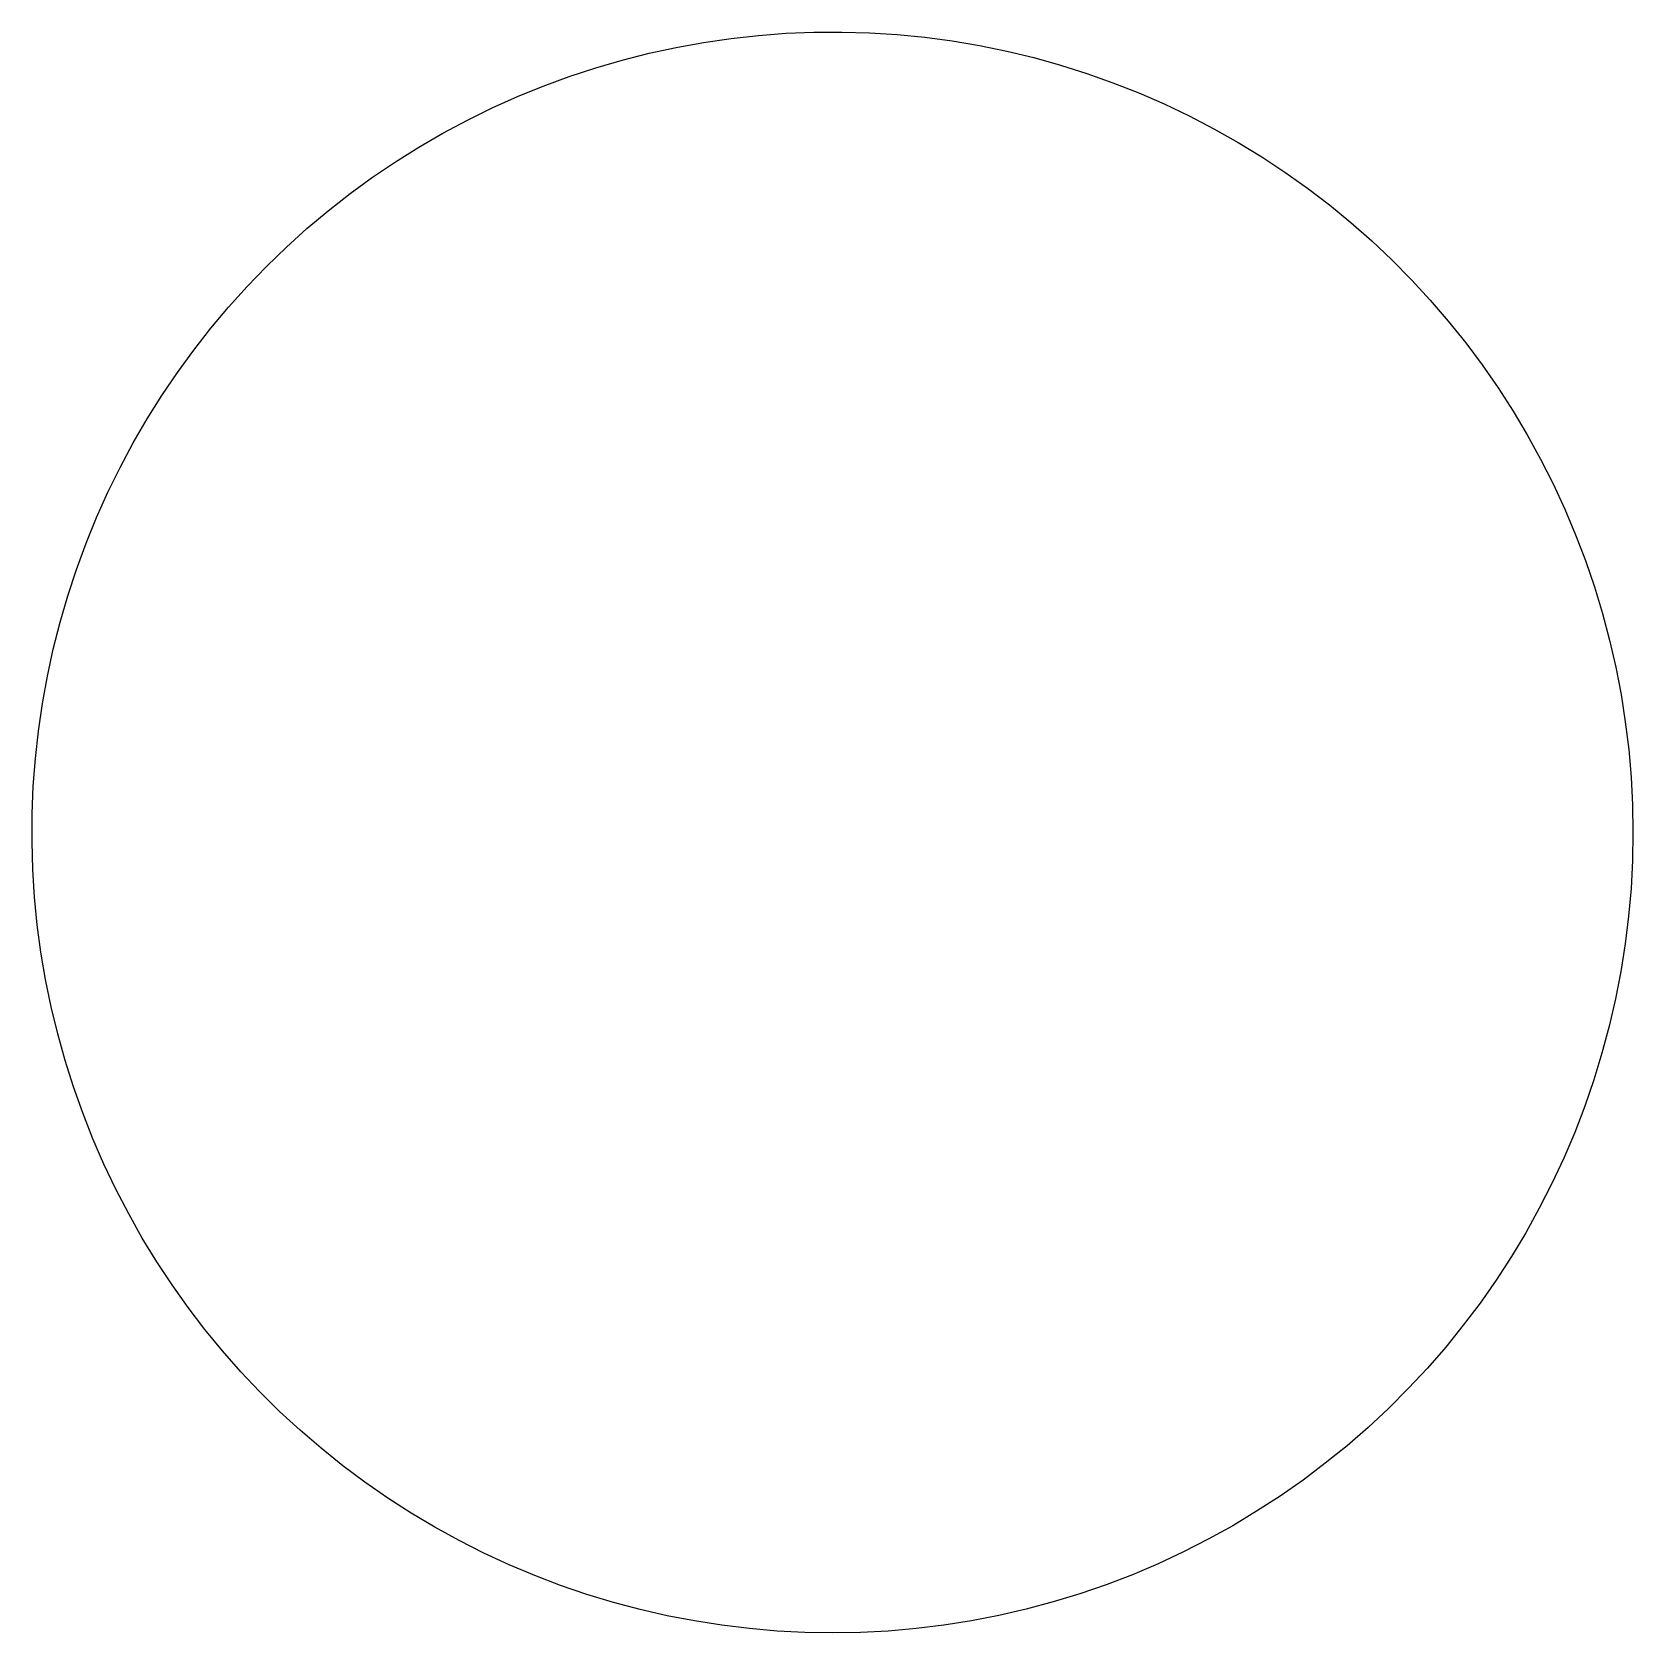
# Model space of a CAD drawing. Header units: millimetres. Extents: x 12.4 to 67.6, y 159.6 to 211.1.
# Drawn here: x 12.357 to 15.573, y 159.62 to 162.836 of the extents above.
import ezdxf

# ---------------------------------------------------------------- set-up
doc = ezdxf.new("R2010")
doc.units = ezdxf.units.MM
doc.layers.get('0').update_dxf_attribs({"linetype": 'CONTINUOUS'})

msp = doc.modelspace()

# ---------------------------------------------------------------- linework, layer by layer
msp.add_lwpolyline([(15.5487, 160.9485), (15.538, 160.8934), (15.5254, 160.8387), (15.5109, 160.7845), (15.4945, 160.7308), (15.4762, 160.6777), (15.4561, 160.6253), (15.4341, 160.5736), (15.4104, 160.5228), (15.3849, 160.4728), (15.3577, 160.4237), (15.3288, 160.3756), (15.2982, 160.3285), (15.266, 160.2825), (15.2323, 160.2377), (15.1969, 160.1941), (15.1601, 160.1517), (15.1218, 160.1106), (15.0821, 160.0709), (15.0411, 160.0327), (14.9987, 159.9958), (14.9551, 159.9605), (14.9103, 159.9267), (14.8643, 159.8945), (14.8172, 159.864), (14.7691, 159.8351), (14.72, 159.8079), (14.67, 159.7824), (14.6191, 159.7586), (14.5675, 159.7367), (14.5151, 159.7166), (14.462, 159.6983), (14.4083, 159.6819), (14.3541, 159.6674), (14.2994, 159.6548), (14.2443, 159.6441), (14.1889, 159.6353), (14.1332, 159.6284), (14.0772, 159.6235), (14.0212, 159.6206), (13.9651, 159.6196), (13.9094, 159.6206), (13.8537, 159.6235), (13.7982, 159.6283), (13.7429, 159.635), (13.6879, 159.6437), (13.6331, 159.6542), (13.5788, 159.6667), (13.525, 159.681), (13.4717, 159.6972), (13.4189, 159.7152), (13.3669, 159.735), (13.3155, 159.7566), (13.2649, 159.78), (13.2152, 159.8051), (13.1664, 159.832), (13.1185, 159.8605), (13.0717, 159.8906), (13.0259, 159.9224), (12.9812, 159.9557), (12.9377, 159.9906), (12.8955, 160.0269), (12.8545, 160.0647), (12.8149, 160.1038), (12.7767, 160.1444), (12.7398, 160.1862), (12.7045, 160.2292), (12.6707, 160.2735), (12.6384, 160.3189), (12.6077, 160.3654), (12.5786, 160.413), (12.5513, 160.4615), (12.5256, 160.5109), (12.5016, 160.5612), (12.4794, 160.6123), (12.4589, 160.6642), (12.4403, 160.7167), (12.4235, 160.7698), (12.4086, 160.8235), (12.3955, 160.8776), (12.3843, 160.9322), (12.3751, 160.9872), (12.3677, 161.0424), (12.3622, 161.0978), (12.3587, 161.1535), (12.3571, 161.2091), (12.3574, 161.2649), (12.3596, 161.3205), (12.3638, 161.3761), (12.3699, 161.4315), (12.3779, 161.4866), (12.3879, 161.5414), (12.3997, 161.5959), (12.4134, 161.6499), (12.4289, 161.7034), (12.4463, 161.7563), (12.4656, 161.8086), (12.4866, 161.8602), (12.5094, 161.9111), (12.5339, 161.9611), (12.5602, 162.0102), (12.5881, 162.0584), (12.6178, 162.1056), (12.649, 162.1518), (12.6818, 162.1968), (12.7161, 162.2407), (12.752, 162.2833), (12.7893, 162.3247), (12.828, 162.3648), (12.868, 162.4035), (12.9094, 162.4408), (12.9521, 162.4767), (12.996, 162.511), (13.041, 162.5438), (13.0872, 162.575), (13.1344, 162.6046), (13.1826, 162.6326), (13.2317, 162.6589), (13.2817, 162.6834), (13.3326, 162.7062), (13.3842, 162.7272), (13.4364, 162.7465), (13.4894, 162.7639), (13.5429, 162.7794), (13.5969, 162.7931), (13.6513, 162.8049), (13.7062, 162.8148), (13.7613, 162.8229), (13.8167, 162.829), (13.8722, 162.8331), (13.9279, 162.8354), (13.9836, 162.8357), (14.0393, 162.8341), (14.0949, 162.8306), (14.1504, 162.8251), (14.2056, 162.8177), (14.2606, 162.8084), (14.3151, 162.7973), (14.3693, 162.7842), (14.423, 162.7692), (14.4761, 162.7525), (14.5286, 162.7338), (14.5805, 162.7134), (14.6316, 162.6912), (14.6819, 162.6672), (14.7313, 162.6415), (14.7798, 162.6141), (14.8274, 162.5851), (14.8739, 162.5544), (14.9193, 162.5221), (14.9635, 162.4883), (15.0066, 162.4529), (15.0484, 162.4161), (15.089, 162.3779), (15.1281, 162.3382), (15.1659, 162.2973), (15.2022, 162.255), (15.2371, 162.2116), (15.2704, 162.1669), (15.3022, 162.1211), (15.3323, 162.0743), (15.3608, 162.0264), (15.3876, 161.9776), (15.4128, 161.9278), (15.4361, 161.8773), (15.4578, 161.8259), (15.4776, 161.7738), (15.4956, 161.7211), (15.5118, 161.6678), (15.5261, 161.6139), (15.5385, 161.5596), (15.5491, 161.5049), (15.5577, 161.4499), (15.5645, 161.3946), (15.5693, 161.3391), (15.5722, 161.2834), (15.5732, 161.2277), (15.5722, 161.1716), (15.5692, 161.1155), (15.5644, 161.0596), (15.5575, 161.0039)], close=True)

doc.saveas('drawing.dxf')
